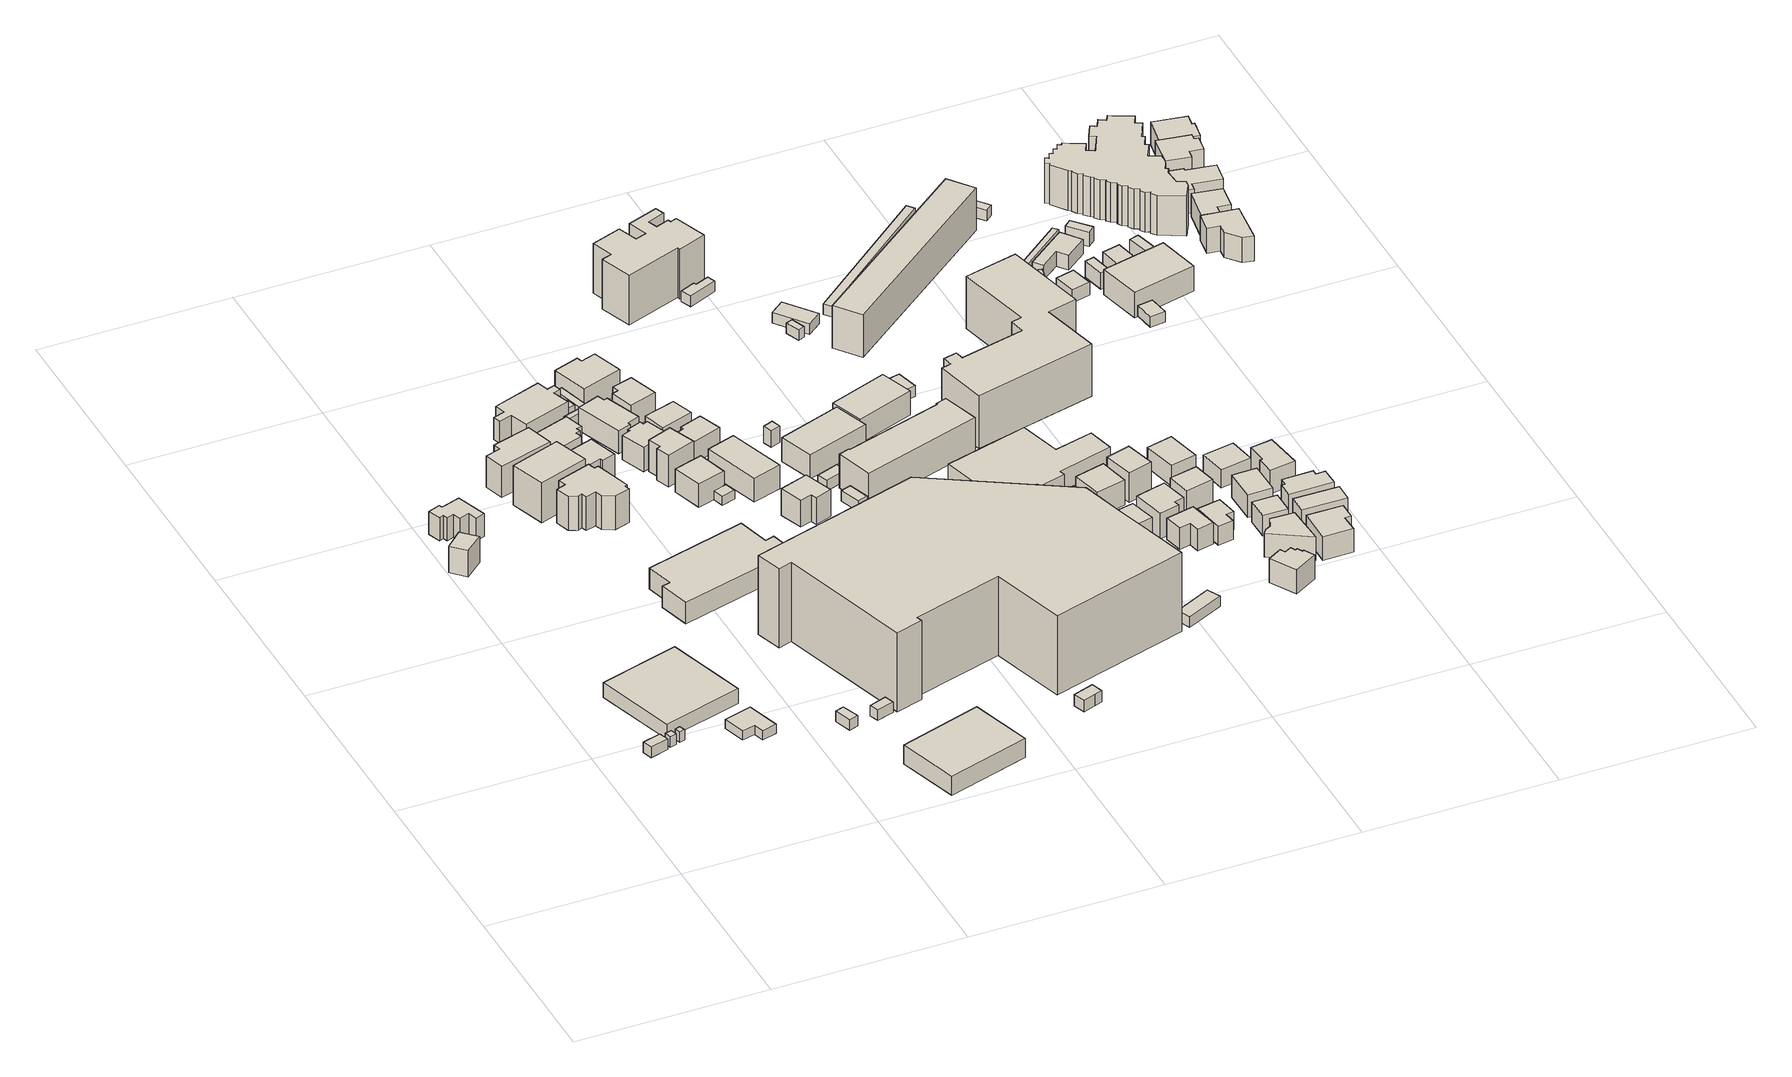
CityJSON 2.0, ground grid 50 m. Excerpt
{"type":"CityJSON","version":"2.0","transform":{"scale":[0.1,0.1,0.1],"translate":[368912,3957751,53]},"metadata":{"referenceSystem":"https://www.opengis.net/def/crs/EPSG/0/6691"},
"CityObjects":{
"building1":{"type":"Building","attributes":{"measuredHeight":3},"geometry":[{"type":"Solid","lod":"1","boundaries":[[[[0,1,2,3]],[[2,4,5,3]],[[1,6,4,2]],[[0,7,6,1]],[[3,5,7,0]],[[4,6,7,5]]]]}]},
"building2":{"type":"Building","attributes":{"measuredHeight":3},"geometry":[{"type":"Solid","lod":"1","boundaries":[[[[8,9,10,11]],[[10,12,13,11]],[[9,14,12,10]],[[8,15,14,9]],[[11,13,15,8]],[[12,14,15,13]]]]}]},
"building3":{"type":"Building","attributes":{"measuredHeight":3},"geometry":[{"type":"Solid","lod":"1","boundaries":[[[[16,17,18,19]],[[18,20,21,19]],[[17,22,20,18]],[[16,23,22,17]],[[19,21,23,16]],[[20,22,23,21]]]]}]},
"building4":{"type":"Building","attributes":{"measuredHeight":7.5},"geometry":[{"type":"Solid","lod":"1","boundaries":[[[[24,25,26,27]],[[26,28,29,27]],[[25,30,28,26]],[[24,31,30,25]],[[27,29,31,24]],[[28,30,31,29]]]]}]},
"building5":{"type":"Building","attributes":{"measuredHeight":5.3},"geometry":[{"type":"Solid","lod":"1","boundaries":[[[[32,33,34,35]],[[34,36,37,35]],[[33,38,36,34]],[[32,39,38,33]],[[35,37,39,32]],[[36,38,39,37]]]]}]},
"building6":{"type":"Building","attributes":{"measuredHeight":2.6},"geometry":[{"type":"Solid","lod":"1","boundaries":[[[[40,41,42,43,44,45]],[[44,46,47,45]],[[43,48,46,44]],[[42,49,48,43]],[[41,50,49,42]],[[40,51,50,41]],[[45,47,51,40]],[[46,48,49,50,51,47]]]]}]},
"building7":{"type":"Building","attributes":{"measuredHeight":6.5},"geometry":[{"type":"Solid","lod":"1","boundaries":[[[[52,53,54,55,56,57,58,59,60,61,62,63]],[[62,64,65,63]],[[61,66,64,62]],[[60,67,66,61]],[[59,68,67,60]],[[58,69,68,59]],[[57,70,69,58]],[[56,71,70,57]],[[55,72,71,56]],[[54,73,72,55]],[[53,74,73,54]],[[52,75,74,53]],[[63,65,75,52]],[[64,66,67,68,69,70,71,72,73,74,75,65]]]]}]},
"building8":{"type":"Building","attributes":{"measuredHeight":3},"geometry":[{"type":"Solid","lod":"1","boundaries":[[[[76,77,78,79]],[[78,80,81,79]],[[77,82,80,78]],[[76,83,82,77]],[[79,81,83,76]],[[80,82,83,81]]]]}]},
"building9":{"type":"Building","attributes":{"measuredHeight":11.3},"geometry":[{"type":"Solid","lod":"1","boundaries":[[[[84,85,86,87]],[[86,88,89,87]],[[85,90,88,86]],[[84,91,90,85]],[[87,89,91,84]],[[88,90,91,89]]]]}]},
"building10":{"type":"Building","attributes":{"measuredHeight":9.6},"geometry":[{"type":"Solid","lod":"1","boundaries":[[[[92,93,94,95,96,97]],[[96,98,99,97]],[[95,100,98,96]],[[94,101,100,95]],[[93,102,101,94]],[[92,103,102,93]],[[97,99,103,92]],[[98,100,101,102,103,99]]]]}]},
"building11":{"type":"Building","attributes":{"measuredHeight":3},"geometry":[{"type":"Solid","lod":"1","boundaries":[[[[104,105,106,107]],[[106,108,109,107]],[[105,110,108,106]],[[104,111,110,105]],[[107,109,111,104]],[[108,110,111,109]]]]}]},
"building12":{"type":"Building","attributes":{"measuredHeight":9.6},"geometry":[{"type":"Solid","lod":"1","boundaries":[[[[112,113,114,115,116,117,118,119,120,121,122,123,124,125,126,127]],[[126,128,129,127]],[[125,130,128,126]],[[124,131,130,125]],[[123,132,131,124]],[[122,133,132,123]],[[121,134,133,122]],[[120,135,134,121]],[[119,136,135,120]],[[118,137,136,119]],[[117,138,137,118]],[[116,139,138,117]],[[115,140,139,116]],[[114,141,140,115]],[[113,142,141,114]],[[112,143,142,113]],[[127,129,143,112]],[[128,130,131,132,133,134,135,136,137,138,139,140,141,142,143,129]]]]}]},
"building13":{"type":"Building","attributes":{"measuredHeight":7.4},"geometry":[{"type":"Solid","lod":"1","boundaries":[[[[144,145,146,147]],[[146,148,149,147]],[[145,150,148,146]],[[144,151,150,145]],[[147,149,151,144]],[[148,150,151,149]]]]}]},
"building14":{"type":"Building","attributes":{"measuredHeight":6},"geometry":[{"type":"Solid","lod":"1","boundaries":[[[[152,153,154,155,156,157,158,159]],[[158,160,161,159]],[[157,162,160,158]],[[156,163,162,157]],[[155,164,163,156]],[[154,165,164,155]],[[153,166,165,154]],[[152,167,166,153]],[[159,161,167,152]],[[160,162,163,164,165,166,167,161]]]]}]},
"building15":{"type":"Building","attributes":{"measuredHeight":7.1},"geometry":[{"type":"Solid","lod":"1","boundaries":[[[[168,169,170,171,172,173]],[[172,174,175,173]],[[171,176,174,172]],[[170,177,176,171]],[[169,178,177,170]],[[168,179,178,169]],[[173,175,179,168]],[[174,176,177,178,179,175]]]]}]},
"building16":{"type":"Building","attributes":{"measuredHeight":6.5},"geometry":[{"type":"Solid","lod":"1","boundaries":[[[[180,181,182,183,184,185,186,187]],[[186,188,189,187]],[[185,190,188,186]],[[184,191,190,185]],[[183,192,191,184]],[[182,193,192,183]],[[181,194,193,182]],[[180,195,194,181]],[[187,189,195,180]],[[188,190,191,192,193,194,195,189]]]]}]},
"building17":{"type":"Building","attributes":{"measuredHeight":6.8},"geometry":[{"type":"Solid","lod":"1","boundaries":[[[[196,197,198,199,200,201,202,203,204,205,206,207]],[[206,208,209,207]],[[205,210,208,206]],[[204,211,210,205]],[[203,212,211,204]],[[202,213,212,203]],[[201,214,213,202]],[[200,215,214,201]],[[199,216,215,200]],[[198,217,216,199]],[[197,218,217,198]],[[196,219,218,197]],[[207,209,219,196]],[[208,210,211,212,213,214,215,216,217,218,219,209]]]]}]},
"building18":{"type":"Building","attributes":{"measuredHeight":3},"geometry":[{"type":"Solid","lod":"1","boundaries":[[[[220,221,222,223]],[[222,224,225,223]],[[221,226,224,222]],[[220,227,226,221]],[[223,225,227,220]],[[224,226,227,225]]]]}]},
"building19":{"type":"Building","attributes":{"measuredHeight":2.9},"geometry":[{"type":"Solid","lod":"1","boundaries":[[[[228,229,230,231]],[[230,232,233,231]],[[229,234,232,230]],[[228,235,234,229]],[[231,233,235,228]],[[232,234,235,233]]]]}]},
"building20":{"type":"Building","attributes":{"measuredHeight":7.2},"geometry":[{"type":"Solid","lod":"1","boundaries":[[[[236,237,238,239,240,241,242,243]],[[242,244,245,243]],[[241,246,244,242]],[[240,247,246,241]],[[239,248,247,240]],[[238,249,248,239]],[[237,250,249,238]],[[236,251,250,237]],[[243,245,251,236]],[[244,246,247,248,249,250,251,245]]]]}]},
"building21":{"type":"Building","attributes":{"measuredHeight":6.9},"geometry":[{"type":"Solid","lod":"1","boundaries":[[[[252,253,254,255,256,257,258,259]],[[258,260,261,259]],[[257,262,260,258]],[[256,263,262,257]],[[255,264,263,256]],[[254,265,264,255]],[[253,266,265,254]],[[252,267,266,253]],[[259,261,267,252]],[[260,262,263,264,265,266,267,261]]]]}]},
"building22":{"type":"Building","attributes":{"measuredHeight":3},"geometry":[{"type":"Solid","lod":"1","boundaries":[[[[268,269,270,271]],[[270,272,273,271]],[[269,274,272,270]],[[268,275,274,269]],[[271,273,275,268]],[[272,274,275,273]]]]}]},
"building23":{"type":"Building","attributes":{"measuredHeight":7.6},"geometry":[{"type":"Solid","lod":"1","boundaries":[[[[276,277,278,279]],[[278,280,281,279]],[[277,282,280,278]],[[276,283,282,277]],[[279,281,283,276]],[[280,282,283,281]]]]}]},
"building24":{"type":"Building","attributes":{"measuredHeight":9.4},"geometry":[{"type":"Solid","lod":"1","boundaries":[[[[284,285,286,287,288,289]],[[288,290,291,289]],[[287,292,290,288]],[[286,293,292,287]],[[285,294,293,286]],[[284,295,294,285]],[[289,291,295,284]],[[290,292,293,294,295,291]]]]}]},
"building25":{"type":"Building","attributes":{"measuredHeight":2.5},"geometry":[{"type":"Solid","lod":"1","boundaries":[[[[296,297,298,299]],[[298,300,301,299]],[[297,302,300,298]],[[296,303,302,297]],[[299,301,303,296]],[[300,302,303,301]]]]}]},
"building26":{"type":"Building","attributes":{"measuredHeight":7.8},"geometry":[{"type":"Solid","lod":"1","boundaries":[[[[304,305,306,307,308,309,310]],[[309,311,312,310]],[[308,313,311,309]],[[307,314,313,308]],[[306,315,314,307]],[[305,316,315,306]],[[304,317,316,305]],[[310,312,317,304]],[[311,313,314,315,316,317,312]]]]}]},
"building27":{"type":"Building","attributes":{"measuredHeight":7.8},"geometry":[{"type":"Solid","lod":"1","boundaries":[[[[318,319,320,321,322,323]],[[322,324,325,323]],[[321,326,324,322]],[[320,327,326,321]],[[319,328,327,320]],[[318,329,328,319]],[[323,325,329,318]],[[324,326,327,328,329,325]]]]}]},
"building28":{"type":"Building","attributes":{"measuredHeight":7.3},"geometry":[{"type":"Solid","lod":"1","boundaries":[[[[330,331,332,333]],[[332,334,335,333]],[[331,336,334,332]],[[330,337,336,331]],[[333,335,337,330]],[[334,336,337,335]]]]}]},
"building29":{"type":"Building","attributes":{"measuredHeight":6.9},"geometry":[{"type":"Solid","lod":"1","boundaries":[[[[338,339,340,341,342,343]],[[342,344,345,343]],[[341,346,344,342]],[[340,347,346,341]],[[339,348,347,340]],[[338,349,348,339]],[[343,345,349,338]],[[344,346,347,348,349,345]]]]}]},
"building30":{"type":"Building","attributes":{"measuredHeight":6.8},"geometry":[{"type":"Solid","lod":"1","boundaries":[[[[350,351,352,353]],[[352,354,355,353]],[[351,356,354,352]],[[350,357,356,351]],[[353,355,357,350]],[[354,356,357,355]]]]}]},
"building31":{"type":"Building","attributes":{"市町村コード":230,"調書番号":7,"measuredHeight":22.5,"LargeCustomerFacilities.name":"ライフ新座店","LargeCustomerFacilities.totalStoreFloorArea":5500,"LargeCustomerFacilities.prefecture":"11","LargeCustomerFacilities.city":"11230","LargeCustomerFacilities.surveyYear":2015},"geometry":[{"type":"Solid","lod":"1","boundaries":[[[[358,359,360,361,362,363,364,365,366,367,368,369,370]],[[369,371,372,370]],[[368,373,371,369]],[[367,374,373,368]],[[366,375,374,367]],[[365,376,375,366]],[[364,377,376,365]],[[363,378,377,364]],[[362,379,378,363]],[[361,380,379,362]],[[360,381,380,361]],[[359,382,381,360]],[[358,383,382,359]],[[370,372,383,358]],[[371,373,374,375,376,377,378,379,380,381,382,383,372]]]]}]},
"building32":{"type":"Building","attributes":{"measuredHeight":3.3},"geometry":[{"type":"Solid","lod":"1","boundaries":[[[[384,385,386,387,388]],[[387,389,390,388]],[[386,391,389,387]],[[385,392,391,386]],[[384,393,392,385]],[[388,390,393,384]],[[389,391,392,393,390]]]]}]},
"building33":{"type":"Building","attributes":{"measuredHeight":7.5},"geometry":[{"type":"Solid","lod":"1","boundaries":[[[[394,395,396,397,398,399]],[[398,400,401,399]],[[397,402,400,398]],[[396,403,402,397]],[[395,404,403,396]],[[394,405,404,395]],[[399,401,405,394]],[[400,402,403,404,405,401]]]]}]},
"building34":{"type":"Building","attributes":{"measuredHeight":3},"geometry":[{"type":"Solid","lod":"1","boundaries":[[[[406,407,408,409]],[[408,410,411,409]],[[407,412,410,408]],[[406,413,412,407]],[[409,411,413,406]],[[410,412,413,411]]]]}]},
"building35":{"type":"Building","attributes":{"measuredHeight":3},"geometry":[{"type":"Solid","lod":"1","boundaries":[[[[414,415,416,417]],[[416,418,419,417]],[[415,420,418,416]],[[414,421,420,415]],[[417,419,421,414]],[[418,420,421,419]]]]}]},
"building36":{"type":"Building","attributes":{"measuredHeight":4.7},"geometry":[{"type":"Solid","lod":"1","boundaries":[[[[422,423,424,425]],[[424,426,427,425]],[[423,428,426,424]],[[422,429,428,423]],[[425,427,429,422]],[[426,428,429,427]]]]}]},
"building37":{"type":"Building","attributes":{"measuredHeight":7.8},"geometry":[{"type":"Solid","lod":"1","boundaries":[[[[430,431,432,433]],[[432,434,435,433]],[[431,436,434,432]],[[430,437,436,431]],[[433,435,437,430]],[[434,436,437,435]]]]}]},
"building38":{"type":"Building","attributes":{"measuredHeight":9.5},"geometry":[{"type":"Solid","lod":"1","boundaries":[[[[438,439,440,441,442,443,444,445]],[[444,446,447,445]],[[443,448,446,444]],[[442,449,448,443]],[[441,450,449,442]],[[440,451,450,441]],[[439,452,451,440]],[[438,453,452,439]],[[445,447,453,438]],[[446,448,449,450,451,452,453,447]]]]}]},
"building39":{"type":"Building","attributes":{"measuredHeight":14.1},"geometry":[{"type":"Solid","lod":"1","boundaries":[[[[454,455,456,457,458,459,460,461,462,463,464,465,466,467,468,469,470,471,472,473]],[[472,474,475,473]],[[471,476,474,472]],[[470,477,476,471]],[[469,478,477,470]],[[468,479,478,469]],[[467,480,479,468]],[[466,481,480,467]],[[465,482,481,466]],[[464,483,482,465]],[[463,484,483,464]],[[462,485,484,463]],[[461,486,485,462]],[[460,487,486,461]],[[459,488,487,460]],[[458,489,488,459]],[[457,490,489,458]],[[456,491,490,457]],[[455,492,491,456]],[[454,493,492,455]],[[473,475,493,454]],[[474,476,477,478,479,480,481,482,483,484,485,486,487,488,489,490,491,492,493,475]]]]}]},
"building40":{"type":"Building","attributes":{"measuredHeight":7.9},"geometry":[{"type":"Solid","lod":"1","boundaries":[[[[494,495,496,497]],[[496,498,499,497]],[[495,500,498,496]],[[494,501,500,495]],[[497,499,501,494]],[[498,500,501,499]]]]}]},
"building41":{"type":"Building","attributes":{"measuredHeight":6},"geometry":[{"type":"Solid","lod":"1","boundaries":[[[[502,503,504,505,506,507,508,509]],[[508,510,511,509]],[[507,512,510,508]],[[506,513,512,507]],[[505,514,513,506]],[[504,515,514,505]],[[503,516,515,504]],[[502,517,516,503]],[[509,511,517,502]],[[510,512,513,514,515,516,517,511]]]]}]},
"building42":{"type":"Building","attributes":{"measuredHeight":5.7},"geometry":[{"type":"Solid","lod":"1","boundaries":[[[[518,519,361,360]],[[361,520,521,360]],[[519,522,520,361]],[[518,523,522,519]],[[360,521,523,518]],[[520,522,523,521]]]]}]},
"building43":{"type":"Building","attributes":{"measuredHeight":3},"geometry":[{"type":"Solid","lod":"1","boundaries":[[[[524,525,526,527,528,529]],[[528,530,531,529]],[[527,532,530,528]],[[526,533,532,527]],[[525,534,533,526]],[[524,535,534,525]],[[529,531,535,524]],[[530,532,533,534,535,531]]]]}]},
"building44":{"type":"Building","attributes":{"measuredHeight":3},"geometry":[{"type":"Solid","lod":"1","boundaries":[[[[536,537,538,539]],[[538,540,541,539]],[[537,542,540,538]],[[536,543,542,537]],[[539,541,543,536]],[[540,542,543,541]]]]}]},
"building45":{"type":"Building","attributes":{"measuredHeight":3},"geometry":[{"type":"Solid","lod":"1","boundaries":[[[[544,545,546,547]],[[546,548,549,547]],[[545,550,548,546]],[[544,551,550,545]],[[547,549,551,544]],[[548,550,551,549]]]]}]},
"building46":{"type":"Building","attributes":{"measuredHeight":4.9},"geometry":[{"type":"Solid","lod":"1","boundaries":[[[[552,553,554,555,556,557,558,559]],[[558,560,561,559]],[[557,562,560,558]],[[556,563,562,557]],[[555,564,563,556]],[[554,565,564,555]],[[553,566,565,554]],[[552,567,566,553]],[[559,561,567,552]],[[560,562,563,564,565,566,567,561]]]]}]},
"building47":{"type":"Building","attributes":{"measuredHeight":7.3},"geometry":[{"type":"Solid","lod":"1","boundaries":[[[[568,569,570,571,572,573,574,575,576,577]],[[576,578,579,577]],[[575,580,578,576]],[[574,581,580,575]],[[573,582,581,574]],[[572,583,582,573]],[[571,584,583,572]],[[570,585,584,571]],[[569,586,585,570]],[[568,587,586,569]],[[577,579,587,568]],[[578,580,581,582,583,584,585,586,587,579]]]]}]},
"building48":{"type":"Building","attributes":{"measuredHeight":3},"geometry":[{"type":"Solid","lod":"1","boundaries":[[[[588,589,590,591]],[[590,592,593,591]],[[589,594,592,590]],[[588,595,594,589]],[[591,593,595,588]],[[592,594,595,593]]]]}]},
"building49":{"type":"Building","attributes":{"measuredHeight":3},"geometry":[{"type":"Solid","lod":"1","boundaries":[[[[596,597,598,599]],[[598,600,601,599]],[[597,602,600,598]],[[596,603,602,597]],[[599,601,603,596]],[[600,602,603,601]]]]}]},
"building50":{"type":"Building","attributes":{"measuredHeight":5.5},"geometry":[{"type":"Solid","lod":"1","boundaries":[[[[604,605,606,607,608,609,610,611]],[[610,612,613,611]],[[609,614,612,610]],[[608,615,614,609]],[[607,616,615,608]],[[606,617,616,607]],[[605,618,617,606]],[[604,619,618,605]],[[611,613,619,604]],[[612,614,615,616,617,618,619,613]]]]}]},
"building51":{"type":"Building","attributes":{"measuredHeight":7.9},"geometry":[{"type":"Solid","lod":"1","boundaries":[[[[620,621,622,623]],[[622,624,625,623]],[[621,626,624,622]],[[620,627,626,621]],[[623,625,627,620]],[[624,626,627,625]]]]}]},
"building52":{"type":"Building","attributes":{"measuredHeight":8.3},"geometry":[{"type":"Solid","lod":"1","boundaries":[[[[628,629,630,631,632,633]],[[632,634,635,633]],[[631,636,634,632]],[[630,637,636,631]],[[629,638,637,630]],[[628,639,638,629]],[[633,635,639,628]],[[634,636,637,638,639,635]]]]}]},
"building53":{"type":"Building","attributes":{"measuredHeight":6.1},"geometry":[{"type":"Solid","lod":"1","boundaries":[[[[640,641,642,643,644,645]],[[644,646,647,645]],[[643,648,646,644]],[[642,649,648,643]],[[641,650,649,642]],[[640,651,650,641]],[[645,647,651,640]],[[646,648,649,650,651,647]]]]}]},
"building54":{"type":"Building","attributes":{"measuredHeight":9.6},"geometry":[{"type":"Solid","lod":"1","boundaries":[[[[652,653,654,655]],[[654,656,657,655]],[[653,658,656,654]],[[652,659,658,653]],[[655,657,659,652]],[[656,658,659,657]]]]}]},
"building55":{"type":"Building","attributes":{"measuredHeight":7.9},"geometry":[{"type":"Solid","lod":"1","boundaries":[[[[660,661,662,663,664,665,666,667,668,669]],[[668,670,671,669]],[[667,672,670,668]],[[666,673,672,667]],[[665,674,673,666]],[[664,675,674,665]],[[663,676,675,664]],[[662,677,676,663]],[[661,678,677,662]],[[660,679,678,661]],[[669,671,679,660]],[[670,672,673,674,675,676,677,678,679,671]]]]}]},
"building56":{"type":"Building","attributes":{"measuredHeight":5.3},"geometry":[{"type":"Solid","lod":"1","boundaries":[[[[680,681,682,683,684,685]],[[684,686,687,685]],[[683,688,686,684]],[[682,689,688,683]],[[681,690,689,682]],[[680,691,690,681]],[[685,687,691,680]],[[686,688,689,690,691,687]]]]}]},
"building57":{"type":"Building","attributes":{"measuredHeight":9.6},"geometry":[{"type":"Solid","lod":"1","boundaries":[[[[692,693,694,695]],[[694,696,697,695]],[[693,698,696,694]],[[692,699,698,693]],[[695,697,699,692]],[[696,698,699,697]]]]}]},
"building58":{"type":"Building","attributes":{"measuredHeight":15},"geometry":[{"type":"Solid","lod":"1","boundaries":[[[[700,701,702,703,704,705,706,707,708,709,710,711,712,713]],[[712,714,715,713]],[[711,716,714,712]],[[710,717,716,711]],[[709,718,717,710]],[[708,719,718,709]],[[707,720,719,708]],[[706,721,720,707]],[[705,722,721,706]],[[704,723,722,705]],[[703,724,723,704]],[[702,725,724,703]],[[701,726,725,702]],[[700,727,726,701]],[[713,715,727,700]],[[714,716,717,718,719,720,721,722,723,724,725,726,727,715]]]]}]},
"building59":{"type":"Building","attributes":{"measuredHeight":7.7},"geometry":[{"type":"Solid","lod":"1","boundaries":[[[[728,729,730,731,732,733]],[[732,734,735,733]],[[731,736,734,732]],[[730,737,736,731]],[[729,738,737,730]],[[728,739,738,729]],[[733,735,739,728]],[[734,736,737,738,739,735]]]]}]},
"building60":{"type":"Building","attributes":{"measuredHeight":6.9},"geometry":[{"type":"Solid","lod":"1","boundaries":[[[[740,741,742,743]],[[742,744,745,743]],[[741,746,744,742]],[[740,747,746,741]],[[743,745,747,740]],[[744,746,747,745]]]]}]},
"building61":{"type":"Building","attributes":{"measuredHeight":3},"geometry":[{"type":"Solid","lod":"1","boundaries":[[[[748,749,750,751]],[[750,752,753,751]],[[749,754,752,750]],[[748,755,754,749]],[[751,753,755,748]],[[752,754,755,753]]]]}]},
"building62":{"type":"Building","attributes":{"measuredHeight":12.1},"geometry":[{"type":"Solid","lod":"1","boundaries":[[[[756,757,758,759]],[[758,760,761,759]],[[757,762,760,758]],[[756,763,762,757]],[[759,761,763,756]],[[760,762,763,761]]]]}]},
"building63":{"type":"Building","attributes":{"measuredHeight":6.3},"geometry":[{"type":"Solid","lod":"1","boundaries":[[[[764,765,766,767]],[[766,768,769,767]],[[765,770,768,766]],[[764,771,770,765]],[[767,769,771,764]],[[768,770,771,769]]]]}]},
"building64":{"type":"Building","attributes":{"measuredHeight":7.4},"geometry":[{"type":"Solid","lod":"1","boundaries":[[[[772,773,774,775]],[[774,776,777,775]],[[773,778,776,774]],[[772,779,778,773]],[[775,777,779,772]],[[776,778,779,777]]]]}]},
"building65":{"type":"Building","attributes":{"measuredHeight":8.7},"geometry":[{"type":"Solid","lod":"1","boundaries":[[[[780,781,782,783,784,785]],[[784,786,787,785]],[[783,788,786,784]],[[782,789,788,783]],[[781,790,789,782]],[[780,791,790,781]],[[785,787,791,780]],[[786,788,789,790,791,787]]]]}]},
"building66":{"type":"Building","attributes":{"measuredHeight":5.1},"geometry":[{"type":"Solid","lod":"1","boundaries":[[[[792,793,794,795]],[[794,796,797,795]],[[793,798,796,794]],[[792,799,798,793]],[[795,797,799,792]],[[796,798,799,797]]]]}]},
"building67":{"type":"Building","attributes":{"measuredHeight":7.2},"geometry":[{"type":"Solid","lod":"1","boundaries":[[[[800,801,802,803]],[[802,804,805,803]],[[801,806,804,802]],[[800,807,806,801]],[[803,805,807,800]],[[804,806,807,805]]]]}]},
"building68":{"type":"Building","attributes":{"measuredHeight":7.5},"geometry":[{"type":"Solid","lod":"1","boundaries":[[[[808,809,810,811,812,813,814,815]],[[814,816,817,815]],[[813,818,816,814]],[[812,819,818,813]],[[811,820,819,812]],[[810,821,820,811]],[[809,822,821,810]],[[808,823,822,809]],[[815,817,823,808]],[[816,818,819,820,821,822,823,817]]]]}]},
"building69":{"type":"Building","attributes":{"measuredHeight":7.5},"geometry":[{"type":"Solid","lod":"1","boundaries":[[[[824,825,826,827,828,829]],[[828,830,831,829]],[[827,832,830,828]],[[826,833,832,827]],[[825,834,833,826]],[[824,835,834,825]],[[829,831,835,824]],[[830,832,833,834,835,831]]]]}]},
"building70":{"type":"Building","attributes":{"measuredHeight":3},"geometry":[{"type":"Solid","lod":"1","boundaries":[[[[836,837,838,839]],[[838,840,841,839]],[[837,842,840,838]],[[836,843,842,837]],[[839,841,843,836]],[[840,842,843,841]]]]}]},
"building71":{"type":"Building","attributes":{"measuredHeight":3},"geometry":[{"type":"Solid","lod":"1","boundaries":[[[[844,845,846,847]],[[846,848,849,847]],[[845,850,848,846]],[[844,851,850,845]],[[847,849,851,844]],[[848,850,851,849]]]]}]},
"building72":{"type":"Building","attributes":{"measuredHeight":3},"geometry":[{"type":"Solid","lod":"1","boundaries":[[[[852,853,854,855,856,857]],[[856,858,859,857]],[[855,860,858,856]],[[854,861,860,855]],[[853,862,861,854]],[[852,863,862,853]],[[857,859,863,852]],[[858,860,861,862,863,859]]]]}]},
"building73":{"type":"Building","attributes":{"measuredHeight":3.6},"geometry":[{"type":"Solid","lod":"1","boundaries":[[[[864,865,866,867]],[[866,868,869,867]],[[865,870,868,866]],[[864,871,870,865]],[[867,869,871,864]],[[868,870,871,869]]]]}]},
"building74":{"type":"Building","attributes":{"measuredHeight":3},"geometry":[{"type":"Solid","lod":"1","boundaries":[[[[872,873,874,875]],[[874,876,877,875]],[[873,878,876,874]],[[872,879,878,873]],[[875,877,879,872]],[[876,878,879,877]]]]}]},
"building75":{"type":"Building","attributes":{"measuredHeight":4.2},"geometry":[{"type":"Solid","lod":"1","boundaries":[[[[880,881,882,883,884,885]],[[884,886,887,885]],[[883,888,886,884]],[[882,889,888,883]],[[881,890,889,882]],[[880,891,890,881]],[[885,887,891,880]],[[886,888,889,890,891,887]]]]}]},
"building76":{"type":"Building","attributes":{"measuredHeight":3},"geometry":[{"type":"Solid","lod":"1","boundaries":[[[[892,893,894,895]],[[894,896,897,895]],[[893,898,896,894]],[[892,899,898,893]],[[895,897,899,892]],[[896,898,899,897]]]]}]},
"building77":{"type":"Building","attributes":{"measuredHeight":4.8},"geometry":[{"type":"Solid","lod":"1","boundaries":[[[[900,901,902,903]],[[902,904,905,903]],[[901,906,904,902]],[[900,907,906,901]],[[903,905,907,900]],[[904,906,907,905]]]]}]},
"building78":{"type":"Building","attributes":{"measuredHeight":8.8},"geometry":[{"type":"Solid","lod":"1","boundaries":[[[[908,909,910,911]],[[910,912,913,911]],[[909,914,912,910]],[[908,915,914,909]],[[911,913,915,908]],[[912,914,915,913]]]]}]},
"building79":{"type":"Building","attributes":{"measuredHeight":5},"geometry":[{"type":"Solid","lod":"1","boundaries":[[[[916,917,918,919]],[[918,920,921,919]],[[917,922,920,918]],[[916,923,922,917]],[[919,921,923,916]],[[920,922,923,921]]]]}]},
"building80":{"type":"Building","attributes":{"measuredHeight":4},"geometry":[{"type":"Solid","lod":"1","boundaries":[[[[924,925,926,927]],[[926,928,929,927]],[[925,930,928,926]],[[924,931,930,925]],[[927,929,931,924]],[[928,930,931,929]]]]}]},
"building81":{"type":"Building","attributes":{"measuredHeight":5.2},"geometry":[{"type":"Solid","lod":"1","boundaries":[[[[932,933,934,935]],[[934,936,937,935]],[[933,938,936,934]],[[932,939,938,933]],[[935,937,939,932]],[[936,938,939,937]]]]}]},
"building82":{"type":"Building","attributes":{"measuredHeight":11.3},"geometry":[{"type":"Solid","lod":"1","boundaries":[[[[940,941,942,943,944,945,946,947,948,949,950,951,952,953,954,955,956,957,958,959,960,961,962,963,964,965,966,967,968,969,970,971,972,973,974,975,976,977,978,979,980,981,982,983,984,985,986,987,988,989,990,991,992,993,994,995,996,997,998,999,1000,1001,1002,1003,1004]],[[1003,1005,1006,1004]],[[1002,1007,1005,1003]],[[1001,1008,1007,1002]],[[1000,1009,1008,1001]],[[999,1010,1009,1000]],[[998,1011,1010,999]],[[997,1012,1011,998]],[[996,1013,1012,997]],[[995,1014,1013,996]],[[994,1015,1014,995]],[[993,1016,1015,994]],[[992,1017,1016,993]],[[991,1018,1017,992]],[[990,1019,1018,991]],[[989,1020,1019,990]],[[988,1021,1020,989]],[[987,1022,1021,988]],[[986,1023,1022,987]],[[985,1024,1023,986]],[[984,1025,1024,985]],[[983,1026,1025,984]],[[982,1027,1026,983]],[[981,1028,1027,982]],[[980,1029,1028,981]],[[979,1030,1029,980]],[[978,1031,1030,979]],[[977,1032,1031,978]],[[976,1033,1032,977]],[[975,1034,1033,976]],[[974,1035,1034,975]],[[973,1036,1035,974]],[[972,1037,1036,973]],[[971,1038,1037,972]],[[970,1039,1038,971]],[[969,1040,1039,970]],[[968,1041,1040,969]],[[967,1042,1041,968]],[[966,1043,1042,967]],[[965,1044,1043,966]],[[964,1045,1044,965]],[[963,1046,1045,964]],[[962,1047,1046,963]],[[961,1048,1047,962]],[[960,1049,1048,961]],[[959,1050,1049,960]],[[958,1051,1050,959]],[[957,1052,1051,958]],[[956,1053,1052,957]],[[955,1054,1053,956]],[[954,1055,1054,955]],[[953,1056,1055,954]],[[952,1057,1056,953]],[[951,1058,1057,952]],[[950,1059,1058,951]],[[949,1060,1059,950]],[[948,1061,1060,949]],[[947,1062,1061,948]],[[946,1063,1062,947]],[[945,1064,1063,946]],[[944,1065,1064,945]],[[943,1066,1065,944]],[[942,1067,1066,943]],[[941,1068,1067,942]],[[940,1069,1068,941]],[[1004,1006,1069,940]],[[1005,1007,1008,1009,1010,1011,1012,1013,1014,1015,1016,1017,1018,1019,1020,1021,1022,1023,1024,1025,1026,1027,1028,1029,1030,1031,1032,1033,1034,1035,1036,1037,1038,1039,1040,1041,1042,1043,1044,1045,1046,1047,1048,1049,1050,1051,1052,1053,1054,1055,1056,1057,1058,1059,1060,1061,1062,1063,1064,1065,1066,1067,1068,1069,1006]]]]}]},
"building83":{"type":"Building","attributes":{"measuredHeight":8},"geometry":[{"type":"Solid","lod":"1","boundaries":[[[[1070,1071,1072,1073,1074,1075,1076]],[[1075,1077,1078,1076]],[[1074,1079,1077,1075]],[[1073,1080,1079,1074]],[[1072,1081,1080,1073]],[[1071,1082,1081,1072]],[[1070,1083,1082,1071]],[[1076,1078,1083,1070]],[[1077,1079,1080,1081,1082,1083,1078]]]]}]},
"building84":{"type":"Building","attributes":{"measuredHeight":8.9},"geometry":[{"type":"Solid","lod":"1","boundaries":[[[[1084,1085,1086,1087,1088,1089]],[[1088,1090,1091,1089]],[[1087,1092,1090,1088]],[[1086,1093,1092,1087]],[[1085,1094,1093,1086]],[[1084,1095,1094,1085]],[[1089,1091,1095,1084]],[[1090,1092,1093,1094,1095,1091]]]]}]},
"building85":{"type":"Building","attributes":{"measuredHeight":7.6},"geometry":[{"type":"Solid","lod":"1","boundaries":[[[[1096,1097,1098,1099,1100,1101,1102,1103]],[[1102,1104,1105,1103]],[[1101,1106,1104,1102]],[[1100,1107,1106,1101]],[[1099,1108,1107,1100]],[[1098,1109,1108,1099]],[[1097,1110,1109,1098]],[[1096,1111,1110,1097]],[[1103,1105,1111,1096]],[[1104,1106,1107,1108,1109,1110,1111,1105]]]]}]},
"building86":{"type":"Building","attributes":{"measuredHeight":9.4},"geometry":[{"type":"Solid","lod":"1","boundaries":[[[[1112,1113,1114,1115,1116,1117,1118,1119]],[[1118,1120,1121,1119]],[[1117,1122,1120,1118]],[[1116,1123,1122,1117]],[[1115,1124,1123,1116]],[[1114,1125,1124,1115]],[[1113,1126,1125,1114]],[[1112,1127,1126,1113]],[[1119,1121,1127,1112]],[[1120,1122,1123,1124,1125,1126,1127,1121]]]]}]},
"building87":{"type":"Building","attributes":{"measuredHeight":7.3},"geometry":[{"type":"Solid","lod":"1","boundaries":[[[[1128,1129,1130,1131,1132,1133]],[[1132,1134,1135,1133]],[[1131,1136,1134,1132]],[[1130,1137,1136,1131]],[[1129,1138,1137,1130]],[[1128,1139,1138,1129]],[[1133,1135,1139,1128]],[[1134,1136,1137,1138,1139,1135]]]]}]}
},
"vertices":[
[161,473,11],[170,447,11],[121,433,11],[113,459,11],[121,433,41],[113,459,41],[170,447,41],[161,473,41],
[191,474,11],[196,457,11],[178,452,11],[174,470,11],[178,452,41],[174,470,41],[196,457,41],[191,474,41],
[215,480,11],[220,464,11],[206,460,11],[202,476,11],[206,460,41],[202,476,41],[220,464,41],[215,480,41],
[48,1345,2],[85,1309,2],[37,1269,2],[3,1303,2],[37,1269,77],[3,1303,77],[85,1309,77],[48,1345,77],
[328,757,11],[393,545,11],[184,485,11],[119,696,11],[184,485,53],[119,696,53],[393,545,53],[328,757,53],
[397,487,12],[423,400,12],[384,388,12],[376,416,12],[342,407,12],[324,466,12],[342,407,38],[324,466,38],[376,416,38],[384,388,38],[423,400,38],[397,487,38],
[109,1480,2],[137,1399,2],[113,1390,2],[104,1414,2],[77,1405,2],[70,1426,2],[52,1419,2],[48,1431,2],[36,1426,2],[24,1460,2],[56,1472,2],[59,1463,2],[56,1472,67],[59,1463,67],[24,1460,67],[36,1426,67],[48,1431,67],[52,1419,67],[70,1426,67],[77,1405,67],[104,1414,67],[113,1390,67],[137,1399,67],[109,1480,67],
[590,392,13],[606,348,13],[582,339,13],[567,384,13],[582,339,43],[567,384,43],[606,348,43],[590,392,43],
[379,1528,3],[411,1437,3],[280,1392,3],[249,1483,3],[280,1392,116],[249,1483,116],[411,1437,116],[379,1528,116],
[380,1565,1],[238,1523,1],[222,1576,1],[262,1588,1],[256,1607,1],[358,1638,1],[256,1607,90],[358,1638,90],[262,1588,90],[222,1576,90],[238,1523,90],[380,1565,90],
[694,386,14],[702,361,14],[657,347,14],[648,370,14],[657,347,44],[648,370,44],[702,361,44],[694,386,44],
[417,1433,6],[423,1414,6],[434,1417,6],[465,1322,6],[458,1319,6],[462,1306,6],[421,1293,6],[393,1306,6],[386,1326,6],[359,1317,6],[354,1332,6],[342,1326,6],[321,1336,6],[309,1373,6],[335,1382,6],[328,1403,6],[335,1382,102],[328,1403,102],[309,1373,102],[321,1336,102],[342,1326,102],[354,1332,102],[359,1317,102],[386,1326,102],[393,1306,102],[421,1293,102],[462,1306,102],[458,1319,102],[465,1322,102],[434,1417,102],[423,1414,102],[417,1433,102],
[858,237,11],[908,77,11],[692,10,11],[642,169,11],[692,10,65],[642,169,65],[908,77,65],[858,237,65],
[684,1033,8],[708,1040,8],[727,969,8],[415,885,8],[392,967,8],[414,973,8],[395,1045,8],[661,1118,8],[395,1045,68],[661,1118,68],[414,973,68],[392,967,68],[415,885,68],[727,969,68],[708,1040,68],[684,1033,68],
[507,1484,6],[471,1473,6],[469,1481,6],[425,1466,6],[403,1535,6],[482,1561,6],[403,1535,70],[482,1561,70],[425,1466,70],[469,1481,70],[471,1473,70],[507,1484,70],
[489,1630,5],[475,1626,5],[479,1615,5],[467,1611,5],[472,1594,5],[398,1569,5],[372,1646,5],[473,1680,5],[372,1646,59],[473,1680,59],[398,1569,59],[472,1594,59],[467,1611,59],[479,1615,59],[475,1626,59],[489,1630,59],
[498,1725,2],[372,1683,2],[356,1730,2],[322,1719,2],[315,1739,2],[347,1750,2],[338,1778,2],[465,1821,2],[475,1790,2],[495,1797,2],[501,1777,2],[482,1771,2],[501,1777,64],[482,1771,64],[495,1797,64],[475,1790,64],[465,1821,64],[338,1778,64],[347,1750,64],[315,1739,64],[322,1719,64],[356,1730,64],[372,1683,64],[498,1725,64],
[525,1725,6],[530,1710,6],[484,1696,6],[480,1711,6],[484,1696,36],[480,1711,36],[530,1710,36],[525,1725,36],
[517,1768,6],[523,1743,6],[502,1737,6],[495,1762,6],[502,1737,35],[495,1762,35],[523,1743,35],[517,1768,35],
[566,1709,5],[573,1690,5],[582,1693,5],[619,1596,5],[586,1584,5],[588,1577,5],[553,1564,5],[507,1687,5],[553,1564,70],[507,1687,70],[588,1577,70],[586,1584,70],[619,1596,70],[582,1693,70],[573,1690,70],[566,1709,70],
[610,1570,6],[614,1560,6],[626,1565,6],[650,1503,6],[575,1474,6],[550,1539,6],[575,1549,6],[572,1555,6],[575,1549,75],[572,1555,75],[550,1539,75],[575,1474,75],[650,1503,75],[626,1565,75],[614,1560,75],[610,1570,75],
[524,1819,4],[552,1722,4],[533,1716,4],[506,1814,4],[533,1716,35],[506,1814,35],[552,1722,35],[524,1819,35],
[608,1370,7],[684,1393,7],[707,1315,7],[633,1292,7],[707,1315,73],[633,1292,73],[684,1393,73],[608,1370,73],
[651,1494,6],[679,1423,6],[603,1395,6],[589,1432,6],[600,1436,6],[587,1470,6],[600,1436,96],[587,1470,96],[589,1432,96],[603,1395,96],[679,1423,96],[651,1494,96],
[712,1316,8],[721,1287,8],[685,1276,8],[676,1305,8],[685,1276,33],[676,1305,33],[721,1287,33],[712,1316,33],
[517,1841,2],[584,1864,2],[588,1853,2],[589,1850,2],[628,1863,2],[655,1783,2],[549,1747,2],[655,1783,71],[549,1747,71],[628,1863,71],[589,1850,71],[588,1853,71],[584,1864,71],[517,1841,71],
[692,1667,4],[619,1643,4],[600,1703,4],[618,1709,4],[612,1727,4],[666,1743,4],[612,1727,71],[666,1743,71],[618,1709,71],[600,1703,71],[619,1643,71],[692,1667,71],
[738,1565,4],[653,1537,4],[635,1597,4],[718,1622,4],[635,1597,67],[718,1622,67],[653,1537,67],[738,1565,67],
[773,1485,5],[693,1456,5],[674,1508,5],[695,1515,5],[692,1524,5],[751,1545,5],[692,1524,66],[751,1545,66],[695,1515,66],[674,1508,66],[693,1456,66],[773,1485,66],
[784,1432,7],[833,1282,7],[758,1258,7],[709,1407,7],[758,1258,75],[709,1407,75],[833,1282,75],[784,1432,75],
[1000,914,7],[1350,709,7],[1383,593,7],[1416,483,7],[1445,384,7],[1079,275,7],[1020,473,7],[783,403,7],[787,388,7],[716,367,7],[608,721,7],[572,710,7],[550,779,7],[572,710,232],[550,779,232],[608,721,232],[716,367,232],[787,388,232],[783,403,232],[1020,473,232],[1079,275,232],[1445,384,232],[1416,483,232],[1383,593,232],[1350,709,232],[1000,914,232],
[1150,234,10],[1160,203,10],[1139,196,10],[1107,185,10],[1096,216,10],[1107,185,43],[1096,216,43],[1139,196,43],[1160,203,43],[1150,234,43],
[868,1211,7],[896,1134,7],[851,1118,7],[846,1134,7],[815,1124,7],[793,1185,7],[815,1124,83],[793,1185,83],[846,1134,83],[851,1118,83],[896,1134,83],[868,1211,83],
[970,1189,6],[988,1135,6],[961,1126,6],[943,1180,6],[961,1126,36],[943,1180,36],[988,1135,36],[970,1189,36],
[975,1276,8],[985,1248,8],[927,1227,8],[918,1255,8],[927,1227,38],[918,1255,38],[985,1248,38],[975,1276,38],
[901,1474,6],[910,1450,6],[884,1440,6],[875,1464,6],[884,1440,53],[875,1464,53],[910,1450,53],[901,1474,53],
[1048,1436,7],[1080,1345,7],[914,1288,7],[882,1378,7],[914,1288,75],[882,1378,75],[1080,1345,75],[1048,1436,75],
[1250,1318,4],[1248,1322,4],[1277,1331,4],[1307,1234,4],[992,1135,4],[962,1232,4],[990,1242,4],[991,1239,4],[990,1242,100],[991,1239,100],[962,1232,100],[992,1135,100],[1307,1234,100],[1277,1331,100],[1248,1322,100],[1250,1318,100],
[953,2237,1],[962,2213,1],[916,2196,1],[925,2171,1],[960,2184,1],[963,2176,1],[980,2182,1],[1012,2095,1],[937,2067,1],[934,2074,1],[788,2021,1],[757,2105,1],[761,2107,1],[767,2109,1],[784,2115,1],[764,2171,1],[843,2199,1],[862,2147,1],[891,2157,1],[873,2208,1],[891,2157,142],[873,2208,142],[862,2147,142],[843,2199,142],[764,2171,142],[784,2115,142],[767,2109,142],[761,2107,142],[757,2105,142],[788,2021,142],[934,2074,142],[937,2067,142],[1012,2095,142],[980,2182,142],[963,2176,142],[960,2184,142],[925,2171,142],[916,2196,142],[962,2213,142],[953,2237,142],
[1198,1509,6],[1229,1423,6],[1077,1368,6],[1046,1454,6],[1077,1368,75],[1046,1454,75],[1229,1423,75],[1198,1509,75],
[1347,931,3],[1365,852,3],[1335,844,3],[1330,869,3],[1299,862,3],[1294,885,3],[1270,880,3],[1262,912,3],[1270,880,63],[1262,912,63],[1294,885,63],[1299,862,63],[1330,869,63],[1335,844,63],[1365,852,63],[1347,931,63],
[1420,602,7],[1451,492,7],[1416,483,63],[1383,593,63],[1451,492,63],[1420,602,63],
[974,2071,3],[977,2064,3],[1013,2079,3],[1021,2058,3],[946,2026,3],[934,2054,3],[946,2026,33],[934,2054,33],[1021,2058,33],[1013,2079,33],[977,2064,33],[974,2071,33],
[1549,471,8],[1566,437,8],[1468,390,8],[1453,425,8],[1468,390,38],[1453,425,38],[1566,437,38],[1549,471,38],
[1120,1844,4],[1134,1807,4],[1117,1801,4],[1103,1838,4],[1117,1801,34],[1103,1838,34],[1134,1807,34],[1120,1844,34],
[1431,956,3],[1448,884,3],[1425,878,3],[1429,862,3],[1391,853,3],[1382,891,3],[1375,889,3],[1363,940,3],[1375,889,52],[1363,940,52],[1382,891,52],[1391,853,52],[1429,862,52],[1425,878,52],[1448,884,52],[1431,956,52],
[1407,1181,5],[1438,1071,5],[1539,1097,5],[1556,1027,5],[1411,988,5],[1415,973,5],[1346,954,5],[1343,965,5],[1238,937,5],[1187,1121,5],[1238,937,77],[1187,1121,77],[1343,965,77],[1346,954,77],[1415,973,77],[1411,988,77],[1556,1027,77],[1539,1097,77],[1438,1071,77],[1407,1181,77],
[1127,1918,4],[1187,1841,4],[1150,1811,4],[1090,1889,4],[1150,1811,34],[1090,1889,34],[1187,1841,34],[1127,1918,34],
[1255,1544,6],[1270,1486,6],[1240,1479,6],[1226,1537,6],[1240,1479,36],[1226,1537,36],[1270,1486,36],[1255,1544,36],
[1523,829,2],[1541,760,2],[1491,748,2],[1488,762,2],[1469,759,2],[1457,808,2],[1476,812,2],[1474,818,2],[1476,812,57],[1474,818,57],[1457,808,57],[1469,759,57],[1488,762,57],[1491,748,57],[1541,760,57],[1523,829,57],
[1517,980,2],[1535,900,2],[1457,882,2],[1438,960,2],[1457,882,73],[1438,960,73],[1535,900,73],[1517,980,73],
[1613,851,1],[1630,780,1],[1604,773,1],[1607,758,1],[1555,745,1],[1533,830,1],[1555,745,74],[1533,830,74],[1607,758,74],[1604,773,74],[1630,780,74],[1613,851,74],
[1640,750,4],[1656,673,4],[1612,663,4],[1606,692,4],[1577,685,4],[1566,733,4],[1577,685,65],[1566,733,65],[1606,692,65],[1612,663,65],[1656,673,65],[1640,750,65],
[1612,922,2],[1548,904,2],[1527,982,2],[1591,1000,2],[1527,982,87],[1591,1000,87],[1548,904,87],[1612,922,87],
[1748,502,4],[1755,489,4],[1773,499,4],[1780,486,4],[1785,489,4],[1793,475,4],[1797,477,4],[1812,450,4],[1750,413,4],[1711,480,4],[1750,413,73],[1711,480,73],[1812,450,73],[1797,477,73],[1793,475,73],[1785,489,73],[1780,486,73],[1773,499,73],[1755,489,73],[1748,502,73],
[1713,762,2],[1723,706,2],[1702,702,2],[1707,673,2],[1666,666,2],[1651,751,2],[1666,666,55],[1651,751,55],[1707,673,55],[1702,702,55],[1723,706,55],[1713,762,55],
[1714,802,0],[1641,787,0],[1627,850,0],[1700,865,0],[1627,850,85],[1700,865,85],[1641,787,85],[1714,802,85],
[1518,1434,5],[1509,1475,5],[1536,1481,5],[1488,1682,5],[1628,1715,5],[1681,1494,5],[1603,1474,5],[1641,1319,5],[1318,1239,5],[1286,1375,5],[1313,1382,5],[1306,1407,5],[1342,1416,5],[1347,1393,5],[1342,1416,154],[1347,1393,154],[1306,1407,154],[1313,1382,154],[1286,1375,154],[1318,1239,154],[1641,1319,154],[1603,1474,154],[1681,1494,154],[1628,1715,154],[1488,1682,154],[1536,1481,154],[1509,1475,154],[1518,1434,154],
[1778,626,4],[1840,624,4],[1845,516,4],[1742,578,4],[1751,590,4],[1766,598,4],[1751,590,71],[1766,598,71],[1742,578,71],[1845,516,71],[1840,624,71],[1778,626,71],
[1733,941,1],[1664,926,1],[1644,1014,1],[1712,1030,1],[1644,1014,59],[1712,1030,59],[1664,926,59],[1733,941,59],
[1547,2146,3],[1562,2128,3],[1226,1854,3],[1212,1872,3],[1226,1854,33],[1212,1872,33],[1562,2128,33],[1547,2146,33],
[1622,2090,3],[1671,2028,3],[1225,1679,3],[1176,1742,3],[1225,1679,124],[1176,1742,124],[1671,2028,124],[1622,2090,124],
[1773,716,3],[1838,716,3],[1838,655,3],[1774,656,3],[1838,655,61],[1774,656,61],[1838,716,61],[1773,716,61],
[1773,737,2],[1772,824,2],[1836,825,2],[1837,738,2],[1836,825,67],[1837,738,67],[1772,824,67],[1773,737,67],
[1937,508,5],[1859,508,5],[1860,602,5],[1953,602,5],[1953,555,5],[1936,555,5],[1953,555,72],[1936,555,72],[1953,602,72],[1860,602,72],[1859,508,72],[1937,508,72],
[1834,954,3],[1847,883,3],[1765,868,3],[1752,940,3],[1765,868,54],[1752,940,54],[1847,883,54],[1834,954,54],
[1977,628,5],[1861,629,5],[1860,678,5],[1978,677,5],[1860,678,69],[1978,677,69],[1861,629,69],[1977,628,69],
[1975,699,6],[1859,698,6],[1858,739,6],[1869,739,6],[1869,759,6],[1949,760,6],[1949,746,6],[1974,747,6],[1949,746,68],[1974,747,68],[1949,760,68],[1869,759,68],[1869,739,68],[1858,739,68],[1859,698,68],[1975,699,68],
[1924,806,6],[1857,796,6],[1851,843,6],[1858,844,6],[1853,897,6],[1910,905,6],[1853,897,73],[1910,905,73],[1858,844,73],[1851,843,73],[1857,796,73],[1924,806,73],
[1715,1725,6],[1729,1668,6],[1705,1662,6],[1691,1719,6],[1705,1662,36],[1691,1719,36],[1729,1668,36],[1715,1725,36],
[1727,1784,6],[1715,1726,6],[1691,1731,6],[1703,1789,6],[1691,1731,36],[1703,1789,36],[1715,1726,36],[1727,1784,36],
[1817,1924,5],[1827,1912,5],[1638,1762,5],[1658,1736,5],[1644,1725,5],[1611,1760,5],[1644,1725,35],[1611,1760,35],[1658,1736,35],[1638,1762,35],[1827,1912,35],[1817,1924,35],
[1788,1743,5],[1802,1684,5],[1753,1672,5],[1739,1731,5],[1753,1672,42],[1739,1731,42],[1802,1684,42],[1788,1743,42],
[1695,2106,3],[1727,2067,3],[1708,2052,3],[1676,2091,3],[1708,2052,33],[1676,2091,33],[1727,2067,33],[1695,2106,33],
[1818,1887,5],[1856,1838,5],[1799,1794,5],[1779,1820,5],[1730,1782,5],[1712,1805,5],[1730,1782,47],[1712,1805,47],[1779,1820,47],[1799,1794,47],[1856,1838,47],[1818,1887,47],
[1907,1564,9],[1915,1511,9],[1875,1505,9],[1867,1558,9],[1875,1505,39],[1867,1558,39],[1915,1511,39],[1907,1564,39],
[1845,1756,6],[1858,1698,6],[1835,1693,6],[1822,1751,6],[1835,1693,53],[1822,1751,53],[1858,1698,53],[1845,1756,53],
[2001,1710,6],[2027,1598,6],[1859,1558,6],[1832,1671,6],[1859,1558,78],[1832,1671,78],[2027,1598,78],[2001,1710,78],
[1918,1774,5],[1931,1715,5],[1883,1705,5],[1871,1763,5],[1883,1705,55],[1871,1763,55],[1931,1715,55],[1918,1774,55],
[1860,1923,4],[1900,1877,4],[1881,1861,4],[1841,1906,4],[1881,1861,44],[1841,1906,44],[1900,1877,44],[1860,1923,44],
[1973,1789,4],[1988,1730,4],[1963,1724,4],[1948,1782,4],[1963,1724,56],[1948,1782,56],[1988,1730,56],[1973,1789,56],
[2107,2065,3],[2115,2061,3],[2101,2034,3],[2110,2029,3],[2089,1990,3],[2117,1976,3],[2117,1960,3],[2114,1945,3],[2104,1927,3],[2112,1923,3],[2104,1910,3],[2107,1870,3],[2127,1860,3],[2125,1844,3],[2104,1807,3],[2043,1838,3],[2033,1850,3],[2035,1856,3],[2022,1861,3],[2015,1871,3],[2017,1877,3],[2004,1883,3],[1996,1894,3],[1997,1899,3],[1985,1906,3],[1978,1915,3],[1979,1921,3],[1966,1929,3],[1959,1938,3],[1961,1942,3],[1948,1949,3],[1939,1959,3],[1940,1963,3],[1933,1968,3],[1921,1980,3],[1923,1985,3],[1911,1992,3],[1903,2005,3],[1904,2008,3],[1896,2012,3],[1867,2050,3],[1869,2055,3],[1859,2060,3],[1868,2080,3],[1878,2075,3],[1885,2092,3],[1894,2088,3],[1901,2105,3],[1910,2101,3],[1916,2116,3],[1926,2112,3],[1929,2118,3],[1979,2092,3],[1967,2068,3],[1987,2058,3],[2012,2107,3],[1996,2115,3],[2015,2152,3],[2031,2144,3],[2042,2167,3],[2061,2157,3],[2069,2173,3],[2127,2144,3],[2115,2121,3],[2131,2112,3],[2115,2121,116],[2131,2112,116],[2127,2144,116],[2069,2173,116],[2061,2157,116],[2042,2167,116],[2031,2144,116],[2015,2152,116],[1996,2115,116],[2012,2107,116],[1987,2058,116],[1967,2068,116],[1979,2092,116],[1929,2118,116],[1926,2112,116],[1916,2116,116],[1910,2101,116],[1901,2105,116],[1894,2088,116],[1885,2092,116],[1878,2075,116],[1868,2080,116],[1859,2060,116],[1869,2055,116],[1867,2050,116],[1896,2012,116],[1904,2008,116],[1903,2005,116],[1911,1992,116],[1923,1985,116],[1921,1980,116],[1933,1968,116],[1940,1963,116],[1939,1959,116],[1948,1949,116],[1961,1942,116],[1959,1938,116],[1966,1929,116],[1979,1921,116],[1978,1915,116],[1985,1906,116],[1997,1899,116],[1996,1894,116],[2004,1883,116],[2017,1877,116],[2015,1871,116],[2022,1861,116],[2035,1856,116],[2033,1850,116],[2043,1838,116],[2104,1807,116],[2125,1844,116],[2127,1860,116],[2107,1870,116],[2104,1910,116],[2112,1923,116],[2104,1927,116],[2114,1945,116],[2117,1960,116],[2117,1976,116],[2089,1990,116],[2110,2029,116],[2101,2034,116],[2115,2061,116],[2107,2065,116],
[2218,1766,3],[2205,1653,3],[2178,1658,3],[2148,1693,3],[2150,1720,3],[2118,1724,3],[2125,1778,3],[2118,1724,74],[2125,1778,74],[2150,1720,74],[2148,1693,74],[2178,1658,74],[2205,1653,74],[2218,1766,74],
[2131,1784,4],[2145,1871,4],[2220,1858,4],[2210,1792,4],[2177,1797,4],[2174,1777,4],[2177,1797,70],[2174,1777,70],[2210,1792,70],[2220,1858,70],[2145,1871,70],[2131,1784,70],
[2236,1892,3],[2161,1904,3],[2158,1883,3],[2117,1890,3],[2130,1974,3],[2170,1967,3],[2169,1961,3],[2245,1949,3],[2169,1961,70],[2245,1949,70],[2170,1967,70],[2130,1974,70],[2117,1890,70],[2158,1883,70],[2161,1904,70],[2236,1892,70],
[2232,1992,4],[2197,1997,4],[2193,1975,4],[2131,1985,4],[2144,2069,4],[2230,2055,4],[2228,2039,4],[2239,2037,4],[2228,2039,91],[2239,2037,91],[2230,2055,91],[2144,2069,91],[2131,1985,91],[2193,1975,91],[2197,1997,91],[2232,1992,91],
[2259,2071,3],[2163,2087,3],[2177,2168,3],[2265,2153,3],[2260,2122,3],[2267,2121,3],[2260,2122,69],[2267,2121,69],[2265,2153,69],[2177,2168,69],[2163,2087,69],[2259,2071,69]
]}
